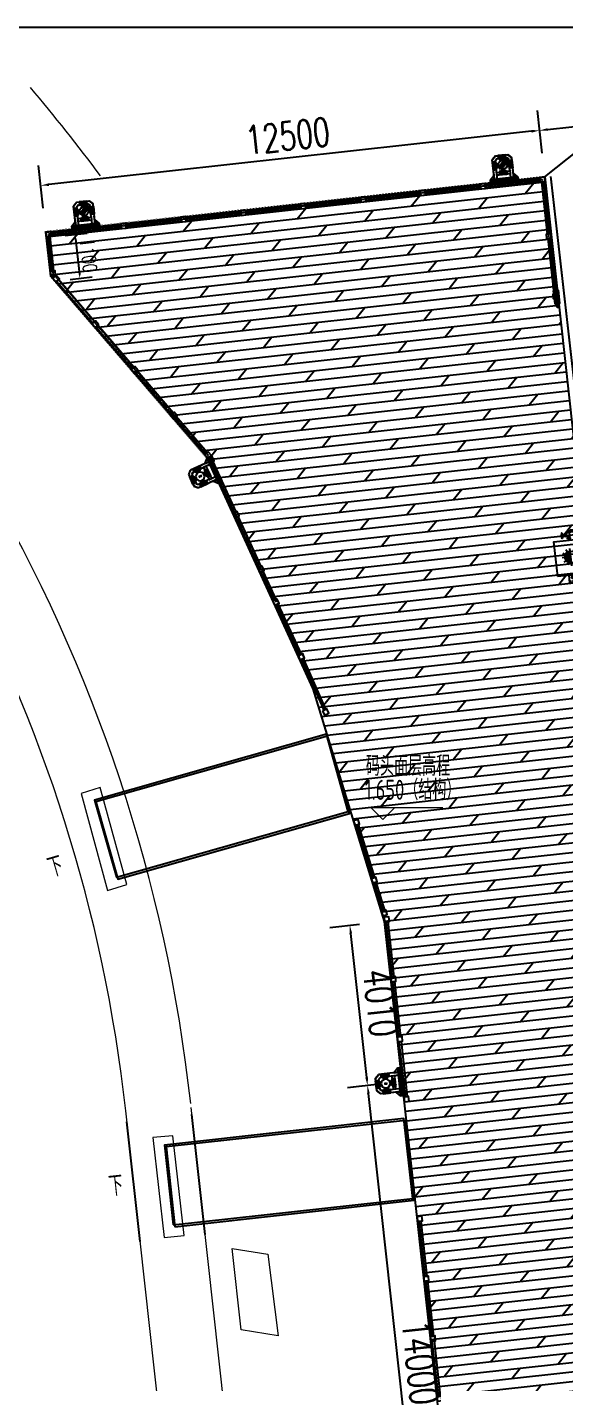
# Model space of a CAD drawing. Header units: millimetres. Extents: x -1003406 to 3312184, y 81337 to 716393.
# Drawn here: x 1393500 to 1406898, y 447846 to 481600 of the extents above; entities that cross this region are included whole.
import ezdxf
from ezdxf.enums import TextEntityAlignment as Align

# ---------------------------------------------------------------- set-up
doc = ezdxf.new("R2010")
doc.units = ezdxf.units.MM
doc.header["$LTSCALE"] = 10
for name, pattern in [('CENTER2', [28.575, 19.05, -3.175, 3.175, -3.175]), ('DASHED2', [0.375, 0.25, -0.125]), ('DOTE', [2.42, 2, -0.2, 0.02, -0.2])]:
    doc.linetypes.add(name, pattern=pattern)
doc.layers.get('0').update_dxf_attribs({"linetype": 'CONTINUOUS'})
doc.layers.get('Defpoints').update_dxf_attribs({"linetype": 'CONTINUOUS'})
for name, color, linetype in [('DIM_COOR', 3, 'CONTINUOUS'), ('DMTZ', 8, 'CONTINUOUS'), ('DOTE', 1, 'DOTE'), ('sk-打印', 7, 'CONTINUOUS'), ('W- bollard系船栓', 4, 'CONTINUOUS'), ('W-_ANTICOLLISION防撞措施', 192, 'CONTINUOUS'), ('W-bridge approach引桥', 4, 'CONTINUOUS'), ('W-FLOAT_BOWL浮筒', 253, 'CONTINUOUS'), ('W-MOUNTING固定方式', 5, 'CONTINUOUS'), ('W-PLASTIC_RAILINGS塑木栏杆', 6, 'CONTINUOUS'), ('W-STEEL_FRAME钢架', 3, 'CONTINUOUS'), ('W-WOOD_FLOOR木地板', 30, 'CONTINUOUS'), ('护岸线', 6, 'CONTINUOUS'), ('码头-SK', 7, 'CONTINUOUS')]:
    doc.layers.add(name, color=color, linetype=linetype)
for name, color, linetype, lineweight in [('TEXT', 3, 'CONTINUOUS', 15), ('文字及标注', 3, 'CONTINUOUS', 15), ('标注', 7, 'CONTINUOUS', 9)]:
    doc.layers.add(name, color=color, linetype=linetype, lineweight=lineweight)
doc.styles.add('STANDARD_T3', font='simplex.shx', dxfattribs={"width": 0.7, "bigfont": 'gbcbig.shx'})
doc.styles.add('TCCAD_Dimension', font='Tssdeng.shx', dxfattribs={"width": 0.7, "bigfont": 'hztxt.shx'})
doc.styles.add('TSSD_CHINA', font='tssdeng.shx', dxfattribs={"width": 0.8, "height": 8, "bigfont": 'tssdchn.shx'})
doc.dimstyles.new('W&&100', dxfattribs={"dimtxt": 350, "dimasz": 100, "dimexe": 250, "dimexo": 300, "dimgap": 100, "dimtad": 1, "dimdec": 0, "dimzin": 0, "dimdsep": 46, "dimtxsty": 'STANDARD_T3', "dimcen": 0.09, "dimclrd": 1, "dimclre": 1, "dimclrt": 7, "dimazin": 2, "dimtfac": 1, "dimtdec": 0, "dimtix": 1, "dimtmove": 2, "dimatfit": 3, "dimfxl": 100, "dimtolj": 1, "dimtzin": 0, "dimarcsym": 0})
doc.dimstyles.new('W&&200', dxfattribs={"dimtxt": 700, "dimasz": 200, "dimexe": 500, "dimexo": 600, "dimgap": 200, "dimtad": 1, "dimdec": 0, "dimzin": 0, "dimdsep": 46, "dimtxsty": 'STANDARD_T3', "dimcen": 0.09, "dimclrd": 1, "dimclre": 1, "dimclrt": 7, "dimazin": 2, "dimtfac": 1, "dimtdec": 0, "dimtix": 1, "dimtmove": 2, "dimatfit": 3, "dimfxl": 100, "dimtolj": 1, "dimtzin": 0, "dimarcsym": 0})
doc.dimstyles.new('W&&5', dxfattribs={"dimtxt": 17.5, "dimasz": 5, "dimexe": 12.5, "dimexo": 15, "dimgap": 5, "dimtad": 1, "dimdec": 0, "dimzin": 0, "dimdsep": 46, "dimtxsty": 'STANDARD_T3', "dimcen": 0.09, "dimclrd": 1, "dimclre": 1, "dimclrt": 7, "dimazin": 2, "dimtfac": 1, "dimtdec": 0, "dimtix": 1, "dimtmove": 2, "dimatfit": 3, "dimfxl": 100, "dimtolj": 1, "dimtzin": 0, "dimarcsym": 0})

# ---------------------------------------------------------------- blocks, each defined once
blk = doc.blocks.new('*D893')
at = {"layer": 'Defpoints', "color": 0, "transparency": 16777216}
for p in [(1393842, 477657), (1406395, 477869), (1393970, 476498)]:
    blk.add_point(p, dxfattribs=at)
at = {"layer": 'W-bridge approach引桥', "color": 1, "lineweight": -2, "transparency": 16777216}
for p, q in [((1406329, 478465), (1406212, 479525)), ((1406068, 479006), (1394041, 477679)), ((1393904, 477094), (1393788, 478154))]:
    blk.add_line(p, q, dxfattribs=at)
at = {"layer": 'W-bridge approach引桥', "color": 1, "transparency": 16777216}
for points in [[(1406064, 479039), (1406072, 478973), (1406267, 479028)], [(1394037, 477712), (1394045, 477646), (1393842, 477657)]]:
    blk.add_solid(points, dxfattribs=at)
at = {"layer": 'W-bridge approach引桥', "color": 7, "transparency": 16777216, "insert": (1399994, 478889), "char_height": 700, "attachment_point": 5, "rotation": 6.2974, "style": 'STANDARD_T3'}
blk.add_mtext('\\A1;12500', dxfattribs=at)
blk = doc.blocks.new('*D894')
at = {"layer": 'Defpoints', "color": 0, "transparency": 16777216}
for p in [(1395299, 476498), (1394818, 475338), (1395419, 475405)]:
    blk.add_point(p, dxfattribs=at)
at = {"layer": 'W-WOOD_FLOOR木地板', "color": 1, "lineweight": -2, "transparency": 16777216}
for p, q in [((1395000, 476465), (1394449, 476404)), ((1394708, 476332), (1394807, 475438)), ((1395121, 475372), (1394570, 475311))]:
    blk.add_line(p, q, dxfattribs=at)
at = {"layer": 'W-WOOD_FLOOR木地板', "color": 1, "transparency": 16777216}
for points in [[(1394725, 476334), (1394692, 476330), (1394697, 476432)], [(1394824, 475439), (1394791, 475436), (1394818, 475338)]]:
    blk.add_solid(points, dxfattribs=at)
at = {"layer": 'W-WOOD_FLOOR木地板', "color": 7, "transparency": 16777216, "insert": (1395031, 475915), "char_height": 350, "attachment_point": 5, "rotation": 276.2974, "style": 'STANDARD_T3'}
blk.add_mtext('\\A1;1100', dxfattribs=at)
blk = doc.blocks.new('A$Cd0744727')
at = {"layer": 'W-PLASTIC_RAILINGS塑木栏杆'}
for points in [[(0, 0), (120, 0), (120, 120), (0, 120)], [(120, 30), (1500, 30), (1500, 90), (120, 90)], [(1500, 0), (1620, 0), (1620, 120), (1500, 120)]]:
    blk.add_lwpolyline(points, close=True, dxfattribs=at)
blk = doc.blocks.new('A$C29e3f0c6')
at = {"layer": 'W-PLASTIC_RAILINGS塑木栏杆'}
for points in [[(0, 0), (120, 0), (120, 120), (0, 120)], [(120, 30), (1500, 30), (1500, 90), (120, 90)], [(1500, 0), (1620, 0), (1620, 120), (1500, 120)]]:
    blk.add_lwpolyline(points, close=True, dxfattribs=at)
blk = doc.blocks.new('*U394')
at = {"layer": 'W-PLASTIC_RAILINGS塑木栏杆'}
blk.add_blockref('A$C29e3f0c6', (-810, -60), dxfattribs=at)
blk = doc.blocks.new('*U395')
at = {"layer": 'W-PLASTIC_RAILINGS塑木栏杆', "color": 0, "linetype": 'ByBlock', "lineweight": -2, "transparency": 16777216}
for p in [(-9000, 0), (-7500, 0), (-6000, 0), (-4500, 0), (-3000, 0), (-1500, 0), (0, 0)]:
    blk.add_blockref('*U394', p, dxfattribs=at)
blk = doc.blocks.new('A$C77db798a')
at = {"layer": 'W-PLASTIC_RAILINGS塑木栏杆'}
for points in [[(0, 0), (120, 0), (120, 120), (0, 120)], [(120, 30), (1500, 30), (1500, 90), (120, 90)], [(1500, 0), (1620, 0), (1620, 120), (1500, 120)]]:
    blk.add_lwpolyline(points, close=True, dxfattribs=at)
blk = doc.blocks.new('*U190')
blk.add_lwpolyline([(-12, 0), (-12, 2.5), (12, 2.5), (12, 0)], close=True)
blk = doc.blocks.new('*U189')
at = {"color": 8, "linetype": 'Continuous', "lineweight": 15}
for p, q in [((-1, 2), (-2, 1)), ((0, 1), (0, -1)), ((-1, -2), (-2, -1))]:
    blk.add_line(p, q, dxfattribs=at)
at = {"color": 7, "linetype": 'Continuous', "lineweight": 15}
for p, q in [((16, 1), (0, 1)), ((0, 0), (19, 0)), ((16, 1), (16, 0)), ((19, -1), (19, 0)), ((0, -1), (19, -1))]:
    blk.add_line(p, q, dxfattribs=at)
for centre, radius, start, end in [((-3, 0), 2.9, 41.3178, 318.6822), ((-3, 0), 1.45, 41.3178, 318.6822), ((0, 3), 2.82, 221.3178, 270), ((0, -3), 2.82, 90, 138.6822), ((0, 3), 1.37, 221.3178, 270), ((0, -3), 1.37, 90, 138.6822)]:
    blk.add_arc(centre, radius, start, end, dxfattribs=at)
blk = doc.blocks.new('无头销轴_B型_D12X150')
at = {"color": 0}
for p, q in [((-72, 6), (-72, -6)), ((72, 6), (72, -6))]:
    blk.add_line(p, q, dxfattribs=at)
blk.add_lwpolyline([(-75, 4), (-75, -4), (-72, -6), (72, -6), (75, -4), (75, 4), (72, 6), (-72, 6)], close=True, dxfattribs=at)
for centre in [(-70, 0), (70, 0)]:
    blk.add_circle(centre, 1.6, dxfattribs=at)
blk = doc.blocks.new('A$C1EDE4923')
at = {"color": 3, "linetype": 'CENTER2', "ltscale": 0.5}
for p, q in [((-284, 80), (-260, 80)), ((-272, 68), (-272, 92)), ((-235, 120), (-254, 120)), ((-146, 120), (-127, 120)), ((-97, 80), (-121, 80)), ((-109, 68), (-109, 92))]:
    blk.add_line(p, q, dxfattribs=at)
at = {"linetype": 'DASHED2'}
for p, q in [((-240, 126), (-249, 126)), ((-240, 113), (-249, 113)), ((-235, 126), (-145, 126)), ((-235, 113), (-145, 113)), ((-141, 126), (-132, 126)), ((-141, 113), (-132, 113))]:
    blk.add_line(p, q, dxfattribs=at)
at = {"color": 3, "linetype": 'CENTER2'}
blk.add_line((-241, 120), (-140, 120), dxfattribs=at)
for p, q in [((-232, 80), (-232, 160)), ((-148, 80), (-148, 160))]:
    blk.add_line(p, q)
for points in [[(-94, 40), (-94, 120), (-287, 120), (-287, 40)], [(-249, 142), (-240, 142), (-240, 40), (-249, 40)], [(-232, 160), (-148, 160), (-145, 157), (-145, 83), (-148, 80), (-232, 80), (-235, 83), (-235, 157)], [(-132, 142), (-141, 142), (-141, 40), (-132, 40)]]:
    blk.add_lwpolyline(points, close=True)
for centre in [(-272, 80), (-109, 80)]:
    blk.add_circle(centre, 7)
at = {"xscale": -1}
for name, p, rotation in [('无头销轴_B型_D12X150', (-190, 120), 180), ('*U189', (-260, 114), 270), ('*U190', (-249, 120), 90), ('*U190', (-237, 120), 90)]:
    blk.add_blockref(name, p, dxfattribs=dict(at, rotation=rotation))
for name, p, rotation in [('*U190', (-143, 120), 270), ('*U190', (-132, 120), 270), ('*U189', (-121, 114), 90)]:
    blk.add_blockref(name, p, dxfattribs=dict(rotation=rotation))
blk = doc.blocks.new('*D175')
at = {"color": 1, "lineweight": -2, "transparency": 16777216}
for p, q in [((-78, 311), (78, 464)), ((121, 506), (82, 468)), ((-82, 307), (-85, 304))]:
    blk.add_line(p, q, dxfattribs=at)
at = {"color": 1, "transparency": 16777216}
for points in [[(81, 468), (82, 467), (78, 464)], [(-82, 308), (-81, 307), (-78, 311)]]:
    blk.add_solid(points, dxfattribs=at)
at = {"layer": 'Defpoints', "color": 0, "transparency": 16777216}
for p in [(78, 464), (-78, 311)]:
    blk.add_point(p, dxfattribs=at)
at = {"color": 7, "transparency": 16777216, "insert": (93, 499), "char_height": 17.5, "attachment_point": 5, "rotation": 44.4737, "style": 'STANDARD_T3'}
blk.add_mtext('\\A1;∅219', dxfattribs=at)
blk = doc.blocks.new('*D904')
at = {"layer": 'Defpoints', "color": 0, "transparency": 16777216}
for p in [(1424579, 479876), (1406395, 477869), (1423066, 472666)]:
    blk.add_point(p, dxfattribs=at)
at = {"layer": 'W-bridge approach引桥', "color": 1, "lineweight": -2, "transparency": 16777216}
for p, q in [((1423784, 479788), (1425076, 479931)), ((1425325, 473117), (1424601, 479677)), ((1424552, 472830), (1425844, 472973))]:
    blk.add_line(p, q, dxfattribs=at)
at = {"layer": 'W-bridge approach引桥', "color": 1, "transparency": 16777216}
for points in [[(1424634, 479681), (1424568, 479673), (1424579, 479876)], [(1425358, 473120), (1425292, 473113), (1425347, 472918)]]:
    blk.add_solid(points, dxfattribs=at)
at = {"layer": 'W-bridge approach引桥', "color": 7, "transparency": 16777216, "insert": (1425510, 476457), "char_height": 700, "attachment_point": 5, "rotation": 276.2974, "style": 'STANDARD_T3'}
blk.add_mtext('\\A1;7000', dxfattribs=at)
blk = doc.blocks.new('A$C5dbce5db')
blk.add_hatch(color=3).paths.add_polyline_path([(793, 392, 1), (501, 392)])
at = {"color": 5}
for p, q in [((37, 450), (53, 450)), ((37, 415), (53, 415)), ((37, 356), (53, 356)), ((124, 403), (140, 403)), ((124, 368), (140, 368)), ((37, 321), (53, 321))]:
    blk.add_line(p, q, dxfattribs=at)
blk.add_line((501, 392), (793, 392))
at = {"color": 3}
blk.add_lwpolyline([(200, 768), (1071, 768), (1071, 0), (200, 0)], close=True, dxfattribs=at)
blk.add_lwpolyline([(0, 484), (200, 484), (200, 284), (0, 284)], close=True)
at = {"color": 0}
for points in [[(490, 391), (430, 394)], [(510, 471), (463, 501)], [(567, 528), (537, 578)], [(649, 551), (647, 611)], [(724, 531), (753, 579)], [(786, 469), (836, 499)], [(804, 392), (863, 394)], [(508, 315), (458, 285)], [(570, 257), (540, 205)], [(644, 232), (647, 178)], [(727, 255), (757, 205)], [(784, 312), (836, 282)]]:
    blk.add_lwpolyline(points, dxfattribs=at)
at = {"color": 3}
for points in [[(1075, 406), (1073, 362)], [(1100, 367), (1073, 362)], [(1102, 404), (1075, 406)], [(1081, 411), (1078, 357)], [(1111, 361), (1078, 357)], [(1108, 409), (1081, 411)], [(1102, 410), (1100, 361)], [(1122, 371), (1106, 372)], [(1123, 398), (1107, 399)], [(1108, 420), (1124, 419)], [(1108, 420), (1110, 350), (1126, 349)], [(1123, 398), (1122, 371), (1126, 349)], [(1124, 419), (1123, 398)], [(1135, 408), (1124, 409)], [(1126, 349), (1133, 365), (1149, 370)], [(1260, 543), (1136, 543), (1131, 554), (1186, 568)], [(1157, 429), (1151, 413), (1135, 408)], [(1241, 370), (1197, 362), (1149, 370)], [(1157, 429), (1159, 456)], [(1234, 447), (1158, 450)], [(1170, 461), (1159, 456)], [(1234, 452), (1159, 456)], [(1170, 461), (1171, 477)], [(1170, 461), (1224, 458), (1234, 452)], [(1171, 477), (1176, 482), (1181, 476)], [(1215, 496), (1177, 498), (1176, 482)], [(1219, 480), (1176, 482)], [(1211, 523), (1184, 519), (1178, 514)], [(1178, 509), (1178, 514)], [(1215, 507), (1178, 509)], [(1179, 541), (1186, 579), (1208, 578)], [(1181, 476), (1209, 480)], [(1181, 476), (1181, 460)], [(1182, 498), (1183, 509)], [(1185, 541), (1184, 519)], [(1189, 519), (1188, 508)], [(1206, 540), (1205, 524)], [(1205, 524), (1205, 508)], [(1208, 578), (1212, 545)], [(1260, 543), (1261, 554), (1208, 572)], [(1208, 459), (1209, 480), (1225, 480)], [(1209, 497), (1210, 507)], [(1211, 523), (1216, 518), (1215, 507)], [(1215, 496), (1219, 480)], [(1224, 458), (1225, 480)], [(1259, 413), (1239, 430), (1234, 452)], [(1241, 370), (1257, 364), (1262, 348)], [(1259, 413), (1290, 384), (1305, 351), (1310, 335)], [(1262, 348), (1261, 337)], [(1261, 337), (1310, 335)], [(1263, 261), (1263, 267), (1264, 277)], [(1264, 283), (1264, 288), (1265, 299)], [(1265, 304), (1265, 310), (1266, 321)], [(1266, 326), (1266, 331), (1266, 337)], [(1268, 261), (1266, 337)], [(1269, 283), (1269, 288), (1270, 299)], [(1274, 261), (1274, 266), (1274, 271), (1269, 277)], [(1270, 304), (1271, 309), (1271, 320)], [(1271, 326), (1272, 331), (1272, 336)], [(1274, 261), (1274, 266), (1274, 277)], [(1275, 282), (1275, 288), (1275, 298)], [(1276, 304), (1276, 309), (1276, 320)], [(1277, 325), (1277, 331), (1277, 336)], [(1279, 260), (1277, 336)], [(1280, 277), (1280, 282), (1281, 298)], [(1281, 303), (1281, 309), (1282, 320)], [(1282, 325), (1282, 331), (1283, 336)], [(1284, 260), (1285, 271)], [(1284, 260), (1285, 271)], [(1285, 276), (1285, 282), (1286, 293)], [(1286, 298), (1286, 303), (1287, 319)], [(1288, 325), (1288, 330), (1288, 336)], [(1290, 260), (1288, 336)], [(1295, 260), (1295, 265), (1290, 271)], [(1291, 276), (1291, 281), (1291, 292)], [(1292, 298), (1292, 303), (1292, 314)], [(1293, 319), (1293, 325), (1293, 335)], [(1295, 260), (1296, 270)], [(1296, 276), (1296, 281), (1297, 292)], [(1297, 297), (1297, 303), (1298, 314)], [(1298, 319), (1298, 324), (1299, 335)], [(1301, 259), (1299, 335)], [(1301, 275), (1302, 281), (1302, 292)], [(1306, 259), (1306, 264), (1301, 270)], [(1302, 297), (1303, 302), (1303, 313)], [(1304, 319), (1304, 324), (1304, 335)], [(1306, 259), (1307, 270)], [(1307, 275), (1307, 281), (1308, 291)], [(1308, 297), (1308, 302), (1309, 313)], [(1309, 318), (1309, 324), (1310, 335)]]:
    blk.add_lwpolyline(points, dxfattribs=at)
at = {"color": 5}
for centre, radius in [((147, 386), 41.3), ((167, 386), 8)]:
    blk.add_circle(centre, radius, dxfattribs=at)
at = {"color": 0}
blk.add_circle((647, 392), 146, dxfattribs=at)
at = {"color": 5}
for centre, start, end in [((45, 450), 0, 180), ((45, 415), 180, 0), ((45, 356), 0, 180), ((132, 403), 0, 180), ((132, 368), 180, 0), ((45, 321), 180, 0)]:
    blk.add_arc(centre, 8, start, end, dxfattribs=at)
blk = doc.blocks.new('*D910')
at = {"layer": 'Defpoints', "color": 0, "transparency": 16777216}
for p in [(1422170, 480783), (1406395, 477869), (1423066, 472666)]:
    blk.add_point(p, dxfattribs=at)
at = {"layer": 'W-bridge approach引桥', "color": 1, "lineweight": -2, "transparency": 16777216}
for p, q in [((1422258, 479988), (1422116, 481280)), ((1406466, 479050), (1421972, 480761)), ((1406329, 478465), (1406212, 479525))]:
    blk.add_line(p, q, dxfattribs=at)
at = {"layer": 'W-bridge approach引桥', "color": 1, "transparency": 16777216}
for points in [[(1421968, 480794), (1421975, 480728), (1422170, 480783)], [(1406462, 479083), (1406469, 479017), (1406267, 479028)]]:
    blk.add_solid(points, dxfattribs=at)
at = {"layer": 'W-bridge approach引桥', "color": 7, "transparency": 16777216, "insert": (1414158, 480452), "char_height": 700, "attachment_point": 5, "rotation": 6.2974, "style": 'STANDARD_T3'}
blk.add_mtext('\\A1;16000', dxfattribs=at)
blk = doc.blocks.new('*D912')
at = {"layer": 'Defpoints', "color": 0, "transparency": 16777216}
for p in [(1402813, 455340), (1401982, 455248), (1404355, 441425)]:
    blk.add_point(p, dxfattribs=at)
at = {"layer": 'W-WOOD_FLOOR木地板', "color": 1, "lineweight": -2, "transparency": 16777216}
for p, q in [((1402217, 455274), (1401485, 455194)), ((1403496, 441531), (1402004, 455050)), ((1403759, 441359), (1403021, 441278))]:
    blk.add_line(p, q, dxfattribs=at)
at = {"layer": 'W-WOOD_FLOOR木地板', "color": 1, "transparency": 16777216}
for points in [[(1402037, 455053), (1401971, 455046), (1401982, 455248)], [(1403529, 441535), (1403463, 441528), (1403518, 441333)]]:
    blk.add_solid(points, dxfattribs=at)
at = {"layer": 'W-WOOD_FLOOR木地板', "color": 7, "transparency": 16777216, "insert": (1403296, 448351), "char_height": 700, "attachment_point": 5, "rotation": 276.2974, "style": 'STANDARD_T3'}
blk.add_mtext('\\A1;14000', dxfattribs=at)
blk = doc.blocks.new('*D913')
at = {"layer": 'Defpoints', "color": 0, "transparency": 16777216}
for p in [(1401542, 459234), (1402380, 459327), (1402438, 455299)]:
    blk.add_point(p, dxfattribs=at)
at = {"layer": 'W-WOOD_FLOOR木地板', "color": 1, "lineweight": -2, "transparency": 16777216}
for p, q in [((1401783, 459261), (1401045, 459179)), ((1401960, 455447), (1401564, 459035)), ((1401842, 455233), (1401485, 455194))]:
    blk.add_line(p, q, dxfattribs=at)
at = {"layer": 'W-WOOD_FLOOR木地板', "color": 1, "transparency": 16777216}
for points in [[(1401597, 459039), (1401531, 459032), (1401542, 459234)], [(1401993, 455451), (1401927, 455444), (1401982, 455248)]]:
    blk.add_solid(points, dxfattribs=at)
at = {"layer": 'W-WOOD_FLOOR木地板', "color": 7, "transparency": 16777216, "insert": (1402309, 457302), "char_height": 700, "attachment_point": 5, "rotation": 276.2974, "style": 'STANDARD_T3'}
blk.add_mtext('\\A1;4010', dxfattribs=at)
blk = doc.blocks.new('A$C6c0345f4')
at = {"layer": 'W-PLASTIC_RAILINGS塑木栏杆'}
for points in [[(0, 0), (120, 0), (120, 120), (0, 120)], [(120, 30), (1500, 30), (1500, 90), (120, 90)], [(1500, 0), (1620, 0), (1620, 120), (1500, 120)]]:
    blk.add_lwpolyline(points, close=True, dxfattribs=at)
blk = doc.blocks.new('$RECOVER_180420175437-0')
at = {"layer": '标注'}
for p, q in [((0, 0), (-150, 150)), ((-150, 150), (750, 150)), ((0, 0), (150, 150))]:
    blk.add_line(p, q, dxfattribs=at)
blk = doc.blocks.new('$matou$00000081')
at = {"elevation": 0}
for points in [[(115, -13, 1.151757), (115, 13), (-115, 13, 1.151757), (-115, -13), (115, -13)], [(-96, 13, -0.182727), (-80, 28), (81, 28, -0.182727), (97, 13)], [(97, -13, -0.182727), (81, -28), (-80, -28, -0.182727), (-96, -13, -0.127039)]]:
    blk.add_lwpolyline(points, format="xyb", dxfattribs=at)
for centre, radius in [((-39, 0, 0), 10.9), ((-39, 0, 0), 7.27), ((40, 0, 0), 10.9), ((40, 0, 0), 7.27)]:
    blk.add_circle(centre, radius)
blk = doc.blocks.new('BZQ-T')
at = {"color": 252, "lineweight": 200, "ltscale": 100}
blk.add_line((-344.6, 6), (344.6, 6), dxfattribs=at)
at = {"layer": 'DOTE', "lineweight": 200, "ltscale": 100}
for p, q in [((-300, -17), (-300, 17)), ((-100, -17), (-100, 17)), ((100, -17), (100, 17)), ((300, -17), (300, 17))]:
    blk.add_line(p, q, dxfattribs=at)
at = {"layer": 'W-MOUNTING固定方式'}
for p, q in [((-154.6, 632.1), (-244.6, 542.1)), ((-244.6, 43), (-244.6, 542.1)), ((-121.4, 552.1), (-164.6, 509)), ((-164.6, 43), (-164.6, 509)), ((-154.6, 632.1), (154.3, 632.1)), ((-121.4, 552.1), (121.2, 552.1)), ((121.2, 552.1), (164.3, 509)), ((154.3, 632.1), (244.3, 542.1)), ((164.3, 223.1), (164.3, 509)), ((244.3, 43), (244.3, 542.1))]:
    blk.add_line(p, q, dxfattribs=at)
at = {"layer": 'W-MOUNTING固定方式', "color": 253, "linetype": 'CENTER2', "true_color": 0xadadad}
for p, q in [((-152.5, 627.1), (-239.6, 540.1)), ((-239.6, 43), (-239.6, 540.1)), ((-123.5, 557.1), (-169.6, 511.1)), ((-169.6, 43), (-169.6, 511.1)), ((-152.5, 627.1), (152.2, 627.1)), ((-123.5, 557.1), (123.2, 557.1)), ((123.2, 557.1), (169.3, 511.1)), ((152.2, 627.1), (239.3, 540.1)), ((169.3, 43), (169.3, 511.1)), ((239.3, 43), (239.3, 540.1)), ((-164.6, 218.1), (164.3, 218.1)), ((164.3, 148.1), (-164.6, 148.1))]:
    blk.add_line(p, q, dxfattribs=at)
at = {"layer": 'W-MOUNTING固定方式', "color": 1}
for p, q in [((29.9, 383.5), (-30.1, 383.5)), ((29.9, 383.5), (-30.1, 383.5)), ((-0.1, 341.5), (-0.1, 425.5)), ((-0.1, 341.5), (-0.1, 425.5))]:
    blk.add_line(p, q, dxfattribs=at)
at = {"layer": 'W-MOUNTING固定方式', "color": 0, "lineweight": 5}
for p, q in [((-164.6, 223.1), (164.3, 223.1)), ((164.3, 143.1), (-164.6, 143.1)), ((164.3, 43), (164.3, 234))]:
    blk.add_line(p, q, dxfattribs=at)
at = {"layer": 'W-MOUNTING固定方式', "lineweight": 25}
blk.add_lwpolyline([(-0.1, 425.3), (-0.1, 350)], dxfattribs=at)
at = {"layer": 'W-MOUNTING固定方式', "color": 1}
for points in [[(-344.6, 43), (-344.6, 53), (-254.6, 143), (-244.6, 143), (-244.6, 43)], [(344.3, 43), (344.3, 53), (254.3, 143), (244.3, 143), (244.3, 43)]]:
    blk.add_lwpolyline(points, close=True, dxfattribs=at)
at = {"layer": 'W-MOUNTING固定方式'}
blk.add_circle((-0.1, 387.6), 109.5, dxfattribs=at)
at = {"layer": 'W-STEEL_FRAME钢架'}
for p, q in [((-164.6, 43), (-244.6, 43)), ((164.3, 43), (244.3, 43))]:
    blk.add_line(p, q, dxfattribs=at)
for points in [[(-344.6, 43), (344.6, 43), (344.6, 0), (-344.6, 0)], [(-308, 6), (-292, 6), (-292, 0), (-308, 0)], [(-108, 6), (-92, 6), (-92, 0), (-108, 0)], [(108, 6), (92, 6), (92, 0), (108, 0)], [(308, 6), (292, 6), (292, 0), (308, 0)]]:
    blk.add_lwpolyline(points, close=True, dxfattribs=at)
at = {"layer": 'W-MOUNTING固定方式', "color": 6, "lineweight": 5, "extrusion": (0, 0, -1), "xscale": -1, "zscale": -1}
for p, rotation in [((284.1, 193), 90), ((190.6, 671.7), 180)]:
    blk.add_blockref('A$C1EDE4923', p, dxfattribs=dict(at, rotation=rotation))
at = {"layer": 'W-MOUNTING固定方式', "color": 6, "lineweight": 5, "extrusion": (0, 0, -1), "zscale": -1, "rotation": 270}
blk.add_blockref('A$C1EDE4923', (-283.9, 193), dxfattribs=at)
at = {"layer": 'W-MOUNTING固定方式', "color": 6, "lineweight": 5, "extrusion": (0, 0, -1), "zscale": -1}
blk.add_blockref('A$C1EDE4923', (190.6, 103.6), dxfattribs=at)
dim = blk.add_diameter_dim_2p(p1=(-78.3, 310.9), p2=(78, 464.4), dimstyle='W&&5')
dim.commit()
dim.dimension.update_dxf_attribs({"geometry": '*D175', "text_midpoint": (93.2, 498.6)})

msp = doc.modelspace()

# ---------------------------------------------------------------- hatches: boundary and pattern name
at = {"layer": 'W-WOOD_FLOOR木地板'}
h = msp.add_hatch(dxfattribs=at)
h.set_pattern_fill('DOLMIT', color=256, scale=300, angle=6.29735)
h.set_pattern_definition([(6.297353, (178631.93, -59016.14), (-26.119285, 236.68579), []), (51.29735, (178631.9, -59016.14), (-525.6098, 421.13273), [336.7564, -673.512])])
h.paths.add_polyline_path([(1410014.6, 445068.1), (1406394.9, 477869), (1393970.3, 476497.9), (1394091.4, 475400.6), (1398000.2, 470857.6), (1400624.6, 465123.9), (1402404.1, 459331.6), (1405367, 432482.4), (1411330.8, 433140.6), (1410453.3, 441092.3)])

# ---------------------------------------------------------------- linework, layer by layer
for points in [[(1396316, 451365.4), (1395986.9, 454347.3)], [(1397936.1, 451544.2), (1397607.1, 454526.1)]]:
    msp.add_lwpolyline(points)
at = {"layer": 'DIM_COOR', "color": 4}
msp.add_line((1406394.9, 477869), (1407241.5, 478544.7), dxfattribs=at)
at = {"layer": 'DMTZ', "color": 3, "lineweight": 20, "ltscale": 1.5, "flags": 128}
msp.add_lwpolyline([(1398138.6, 419406.8), (1398569.2, 424723.3, 0.0477173), (1398464.9, 431892.5), (1395956.6, 454622.3, 0.1978752), (1382192.6, 479780.4), (1379939.9, 481600.1)], format="xyb", dxfattribs=at)
at = {"layer": 'DOTE', "linetype": 'DOTE'}
msp.add_lwpolyline([(1406661.3, 474907.8), (1406341.8, 477802.8), (1394036.5, 476444.9), (1394144.4, 475466.8), (1398006.6, 470942.2), (1399703.1, 467281.9)], dxfattribs=at)
at = {"layer": 'sk-打印'}
msp.add_lwpolyline([(1373244.3, 481600.1), (1462344.3, 481600.1), (1462344.3, 418900.1), (1373244.3, 418900.1)], close=True, dxfattribs=at)
at = {"layer": 'W-_ANTICOLLISION防撞措施', "const_width": 50}
msp.add_lwpolyline([(1406543.9, 477886), (1407317.1, 471104.5), (1423171.2, 472853.9), (1423429, 470518.1), (1407526.3, 468763.2), (1408896.4, 457244), (1424800.7, 458999.1), (1425069.5, 456563.9), (1409166, 454808.8), (1410432.9, 443328.5), (1426336.4, 445083.6), (1426605.1, 442648.3), (1410701.7, 440893.3), (1411568.2, 433041)], dxfattribs=at)
at = {"layer": 'W-bridge approach引桥'}
for points in [[(1400955.2, 463995.4), (1395183.2, 462357.1), (1395729.3, 460433.1), (1401501.3, 462071.4)], [(1400986.5, 463946.7), (1395214.5, 462308.5), (1395760.6, 460384.5), (1401532.6, 462022.7)], [(1397143.2, 451778.9), (1403107, 452437), (1402887.6, 454424.9), (1396923.8, 453766.8)], [(1397181.5, 451735.5), (1403145.3, 452393.7), (1402925.9, 454381.6), (1396962.1, 453723.5)]]:
    msp.add_lwpolyline(points, close=True, dxfattribs=at)
at = {"layer": 'W-FLOAT_BOWL浮筒', "const_width": 5}
msp.add_lwpolyline([(1410234, 443080.2), (1426137.4, 444835.2), (1426356.8, 442847.3), (1410453.3, 441092.3), (1411330.8, 433140.6), (1405367, 432482.4), (1402404.1, 459331.6), (1400624.6, 465123.9), (1398000.2, 470857.6), (1394091.4, 475400.6), (1393970.3, 476497.9), (1406394.9, 477869), (1407162.7, 470911.3), (1423066.1, 472666.3), (1423285.5, 470678.3), (1407382.1, 468923.3), (1408698.3, 456995.7), (1424601.8, 458750.8), (1424821.2, 456762.8), (1408917.7, 455007.8), (1410234, 443080.2)], dxfattribs=at)
at = {"layer": 'W-FLOAT_BOWL浮筒'}
msp.add_lwpolyline([(1410234, 443080.2), (1426137.4, 444835.2), (1426356.8, 442847.3), (1410453.3, 441092.3), (1411330.8, 433140.6), (1405367, 432482.4), (1402404.1, 459331.6), (1400624.6, 465123.9), (1398000.2, 470857.6), (1394091.4, 475400.6), (1393970.3, 476497.9), (1406394.9, 477869), (1408698.3, 456995.7), (1424601.8, 458750.8), (1424821.2, 456762.8), (1408917.7, 455007.8), (1410234, 443080.2)], dxfattribs=at)
at = {"layer": 'W-PLASTIC_RAILINGS塑木栏杆'}
for points in [[(1406275.6, 477855.9), (1406288.7, 477736.6), (1406408, 477749.8), (1406394.9, 477869)], [(1406318.6, 477739.9), (1406460.3, 476455.1), (1406520, 476461.7), (1406378.2, 477746.5)], [(1394099.4, 476421.6), (1395848.8, 476614.7), (1395842.2, 476674.3), (1394092.9, 476481.3)], [(1395852.1, 476584.9), (1395971.4, 476598), (1395958.2, 476717.3), (1395838.9, 476704.1)], [(1393983.4, 476378.6), (1394102.7, 476391.8), (1394089.6, 476511.1), (1393970.3, 476497.9)], [(1394102.7, 476391.8), (1394089.6, 476511.1), (1393970.3, 476497.9), (1393983.4, 476378.6)], [(1394167.7, 475529.7), (1394072.9, 476388.5), (1394013.3, 476381.9), (1394108, 475523.2)], [(1406430.5, 476451.8), (1406443.7, 476332.5), (1406563, 476345.7), (1406549.8, 476465)], [(1394210.7, 475413.8), (1394197.5, 475533), (1394078.2, 475519.9), (1394091.4, 475400.6)], [(1397070.6, 471938), (1397148.9, 471847.1), (1397239.8, 471925.3), (1397161.6, 472016.3)], [(1397171.6, 471866.6), (1397944.7, 470968.1), (1397990.2, 471007.2), (1397217.1, 471905.8)], [(1397922, 470948.5), (1398000.3, 470857.6), (1398091.2, 470935.8), (1398013, 471026.8)], [(1399249, 468129.8), (1399298.9, 468020.7), (1399408, 468070.6), (1399358.1, 468179.7)], [(1399326.2, 468033.2), (1399650.8, 467323.9), (1399705.4, 467348.9), (1399380.7, 468058.1)], [(1399623.6, 467311.5), (1399673.5, 467202.3), (1399782.6, 467252.3), (1399732.7, 467361.4)], [(1402074.8, 460403.4), (1402110, 460288.7), (1402224.7, 460324), (1402189.5, 460438.7)], [(1402138.7, 460297.5), (1402353.1, 459599.7), (1402410.4, 459617.3), (1402196, 460315.1)], [(1402324.2, 459590.8), (1402359.4, 459476.1), (1402474.1, 459511.4), (1402438.9, 459626.1)]]:
    msp.add_lwpolyline(points, close=True, dxfattribs=at)
at = {"layer": 'W-STEEL_FRAME钢架', "const_width": 5}
msp.add_lwpolyline([(1410256.1, 443107.8), (1426159.5, 444862.8), (1426384.4, 442825.2), (1410480.9, 441070.2), (1411358.4, 433118.4), (1405344.9, 432454.8), (1402379.5, 459326.6), (1400601.2, 465114.9), (1397979, 470843.9), (1394067.4, 475390.2), (1393942.7, 476520), (1406417, 477896.6), (1407184.8, 470938.9), (1423088.2, 472693.9), (1423313.1, 470656.2), (1407409.6, 468901.2), (1408720.4, 457023.3), (1424623.9, 458778.3), (1424848.7, 456740.7), (1408945.3, 454985.7)], close=True, dxfattribs=at)
at = {"layer": '护岸线', "color": 6, "lineweight": 18}
msp.add_lwpolyline([(1395330.3, 477896.6, 0.0153317), (1393581.8, 480100.1)], format="xyb", dxfattribs=at)
at = {"layer": '文字及标注', "color": 0}
for points in [[(1395506.3, 460106.8), (1395982.1, 460255.8), (1395324.3, 462667.7), (1394848.5, 462518.7)], [(1396914.5, 451469.3), (1397411.9, 451514.2), (1397131.2, 453998.4), (1396633.8, 453953.4)]]:
    msp.add_lwpolyline(points, close=True, dxfattribs=at)
msp.add_lwpolyline([(1398832.4, 449163.2), (1398608.8, 451189.1), (1399496.9, 451050.6), (1399754.7, 449019.3), (1398832.4, 449163.2)], dxfattribs=at)
at = {"layer": '码头-SK', "lineweight": 0}
msp.add_lwpolyline([(1397576.7, 454801.1, 0.1059222), (1392384.5, 470418.4)], format="xyb", dxfattribs=at)
msp.add_lwpolyline([(1400085.1, 432071.3), (1397587.7, 454701.7)], dxfattribs=at)

# ---------------------------------------------------------------- block references
at = {"layer": 'W- bollard系船栓', "xscale": 2, "yscale": 2, "rotation": 96.29735263562632}
msp.add_blockref('$matou$00000081', (1406691.1, 474883.5, 0), dxfattribs=at)
at = {"layer": 'W-bridge approach引桥', "rotation": 96.29735263569847}
msp.add_blockref('A$C5dbce5db', (1407505.2, 467807.3), dxfattribs=at)
at = {"layer": 'W-PLASTIC_RAILINGS塑木栏杆'}
for name, p, rotation in [('*U395', (1405596.3, 477720.5), 6.297352635699028), ('A$Cd0744727', (1406430.5, 476451.8), 276.2973526356984), ('A$C77db798a', (1394135.6, 475349.2), 310.7073526356983), ('A$C77db798a', (1395113.9, 474212.1), 310.7073526356983), ('A$C77db798a', (1396092.3, 473075.1), 310.7073526356983), ('A$C77db798a', (1398000.2, 470857.6), 294.5973526356984), ('A$C77db798a', (1398624.6, 469493.7), 294.5973526356984), ('A$C77db798a', (1399623.2, 467310.6), 294.9105321525978), ('A$C77db798a', (1400256.2, 465953.3), 293.7806559683921), ('A$C77db798a', (1401634.3, 461837.3), 287.0773526356984), ('A$C6c0345f4', (1402392.3, 459438.8), 276.297352635699), ('A$C6c0345f4', (1402556.8, 457947.8), 276.297352635699), ('A$C6c0345f4', (1402721.4, 456456.9), 276.297352635699), ('A$C6c0345f4', (1403215, 451984), 276.297352635699), ('A$C6c0345f4', (1403379.5, 450493.1), 276.297352635699), ('A$C6c0345f4', (1403544, 449002.1), 276.297352635699)]:
    msp.add_blockref(name, p, dxfattribs=dict(at, rotation=rotation))
at = {"layer": 'W-STEEL_FRAME钢架', "lineweight": 200}
for p, rotation in [((1405389.2, 477784.2), 6.2973526356183), ((1394961.5, 476632.5), 6.297352635699028)]:
    msp.add_blockref('BZQ-T', p, dxfattribs=dict(at, rotation=rotation))
at = {"layer": 'W-STEEL_FRAME钢架', "lineweight": 200, "xscale": -1}
for p, rotation in [((1398165.5, 470575.8), 114.5941129244283), ((1402819.4, 455340.9), 96.2973526356996)]:
    msp.add_blockref('BZQ-T', p, dxfattribs=dict(at, rotation=rotation))
at = {"layer": '标注', "xscale": 2, "yscale": 2, "zscale": 2}
msp.add_blockref('$RECOVER_180420175437-0', (1402359.7, 461871.8), dxfattribs=at)

# ---------------------------------------------------------------- texts
at = {"layer": 'TEXT', "style": 'TSSD_CHINA', "width": 0.75}
for rotation, p in [(16.31426, (1394203.4, 460702.6)), (6.29735, (1395711.5, 452762.4))]:
    msp.add_text('下', height=500, rotation=rotation, dxfattribs=at).set_placement(p, align=Align.MIDDLE)
at = {"layer": '标注', "style": 'TCCAD_Dimension', "width": 0.7}
for s, p in [('码头面层高程', (1401941.4, 462956.9)), ('1.650（结构）', (1401917.3, 462361.5, -383963.8))]:
    msp.add_text(s, height=500, dxfattribs=at).set_placement(p)

# ---------------------------------------------------------------- dimensions: what is measured, and where the dimension line sits
at = {"layer": 'W-bridge approach引桥'}
for base, p1, p2, angle, picture, middle in [((1422170.4, 480783.3), (1406394.9, 477869), (1423066.1, 472666.3), 6.29735, '*D910', (1414158.3, 480452.5)), ((1424579.4, 479875.8), (1423066.1, 472666.3), (1406394.9, 477869), 96.29735, '*D904', (1425510, 476457.2))]:
    dim = msp.add_linear_dim(base=base, p1=p1, p2=p2, angle=angle, dimstyle='W&&200', override={"dimfxl": 800, "dimfxlon": 1}, dxfattribs=at)
    dim.commit()
    dim.dimension.update_dxf_attribs({"geometry": picture, "text_midpoint": middle})
dim = msp.add_linear_dim(base=(1393842.4, 477657.2), p1=(1406394.9, 477869), p2=(1393970.3, 476497.9), angle=6.29735, dimstyle='W&&200', dxfattribs=at)
dim.commit()
dim.dimension.update_dxf_attribs({"geometry": '*D893', "text_midpoint": (1399994.3, 478889.4)})
at = {"layer": 'W-WOOD_FLOOR木地板'}
for base, p1, p2, dimstyle, picture, middle in [((1394818.1, 475338.2), (1395298.5, 476497.9), (1395419.2, 475404.6), 'W&&100', '*D894', (1395031.1, 475915.1)), ((1401542.1, 459234.1), (1402438.2, 455298.8), (1402379.5, 459326.6), 'W&&200', '*D913', (1402308.7, 457301.6)), ((1401982, 455248.5), (1404355, 441425.1), (1402813.4, 455340.2), 'W&&200', '*D912', (1403296.5, 448350.9))]:
    dim = msp.add_linear_dim(base=base, p1=p1, p2=p2, angle=96.29735, dimstyle=dimstyle, dxfattribs=at)
    dim.commit()
    dim.dimension.update_dxf_attribs({"geometry": picture, "text_midpoint": middle})

doc.saveas('drawing.dxf')
